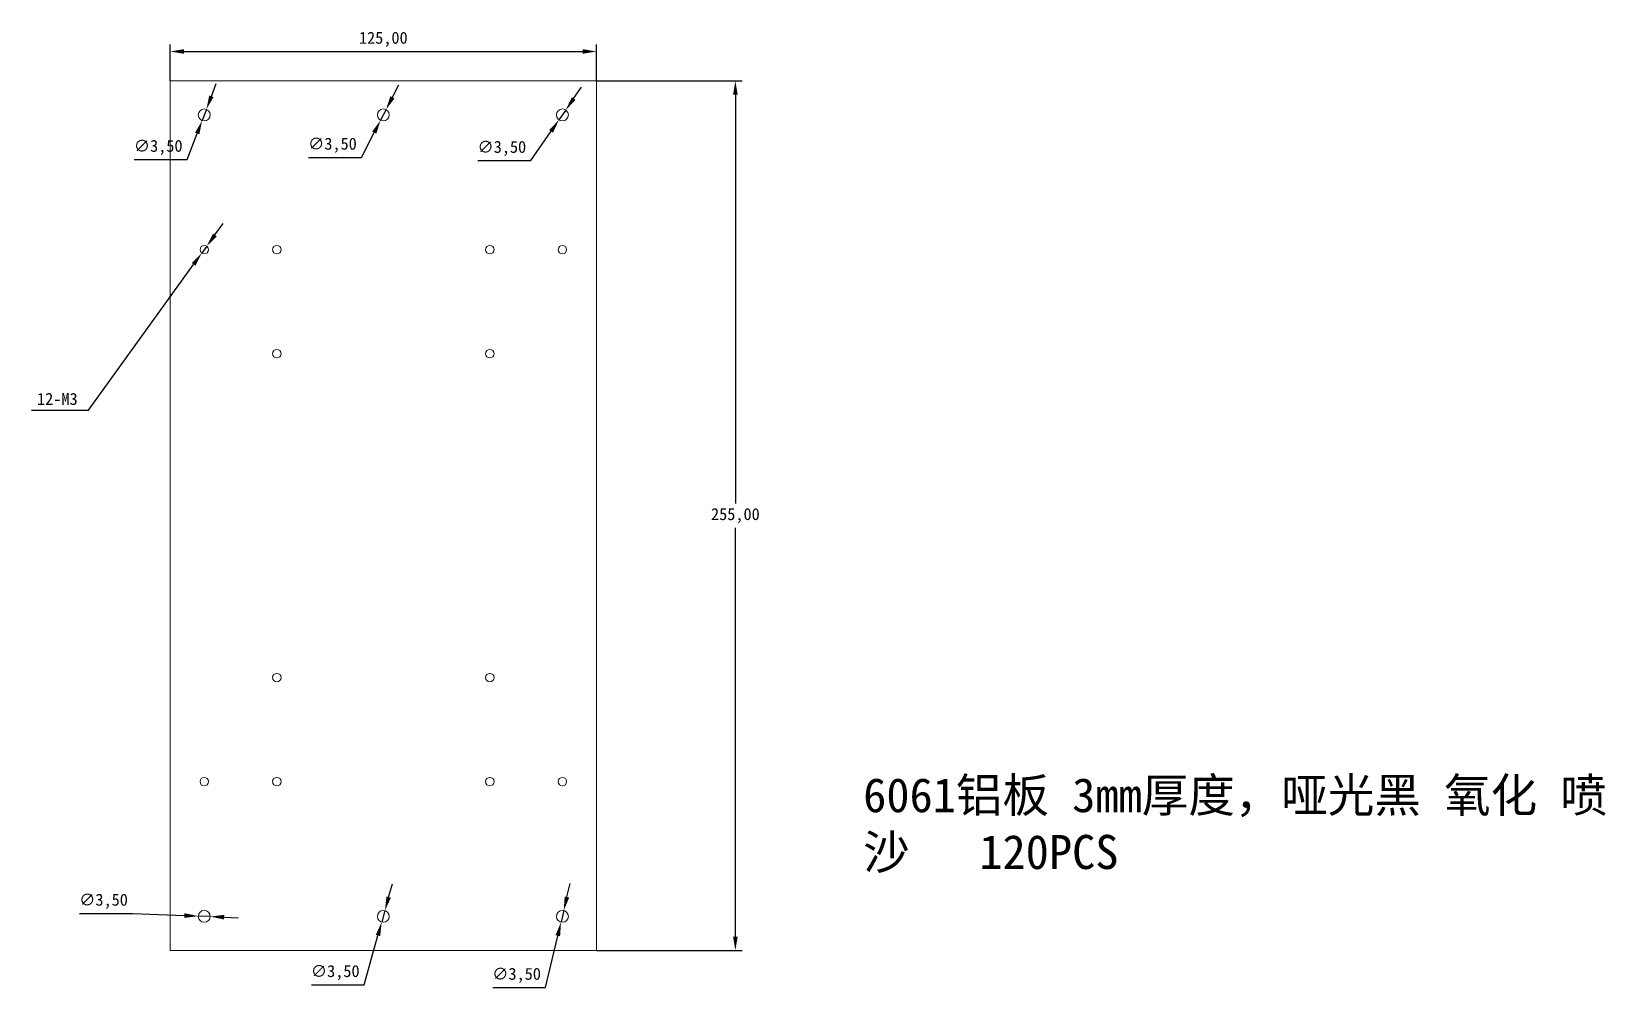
# Model space of a CAD drawing. Header units: millimetres. Extents: x -41 to 421, y -11 to 269.
import ezdxf

# ---------------------------------------------------------------- set-up
doc = ezdxf.new("R2010")
doc.units = ezdxf.units.MM
doc.header["$PDSIZE"] = -1
doc.dimstyles.new('ISO-25', dxfattribs={"dimtxt": 2.5, "dimasz": 2.5, "dimexe": 1.25, "dimexo": 0.625, "dimtad": 1, "dimtxsty": 'Standard', "dimcen": 2.5, "dimadec": 0, "dimazin": 0, "dimtfac": 1, "dimtmove": 0, "dimatfit": 3, "dimfxl": 1, "dimarcsym": 0})

# ---------------------------------------------------------------- blocks, each defined once
blk = doc.blocks.new('*D1')
at = {"color": 0, "lineweight": -2}
for p, q in [((12.08, 250.45), (13.53, 254.26)), ((10.62, 246.64), (9.38, 243.36)), ((5.02, 231.92), (7.92, 239.55)), ((-10.51, 231.92), (5.02, 231.92))]:
    blk.add_line(p, q, dxfattribs=at)
at = {"color": 0}
for points in [[(11.44, 250.69), (12.71, 250.21), (10.62, 246.64)], [(7.29, 239.79), (8.56, 239.31), (9.38, 243.36)]]:
    blk.add_solid(points, dxfattribs=at)
at = {"layer": 'Defpoints', "color": 0}
for p in [(10.62, 246.64), (9.38, 243.36)]:
    blk.add_point(p, dxfattribs=at)
at = {"color": 0, "insert": (-3.51, 235.49), "char_height": 3.5, "attachment_point": 5}
blk.add_mtext('∅3,50', dxfattribs=at)
blk = doc.blocks.new('*D2')
at = {"color": 0, "lineweight": -2}
for p, q in [((65.16, 250.19), (67.03, 253.81)), ((63.3, 246.56), (61.7, 243.44)), ((56.11, 232.55), (59.84, 239.81)), ((40.58, 232.55), (56.11, 232.55))]:
    blk.add_line(p, q, dxfattribs=at)
at = {"color": 0}
for points in [[(64.56, 250.5), (65.77, 249.87), (63.3, 246.56)], [(59.23, 240.13), (60.44, 239.5), (61.7, 243.44)]]:
    blk.add_solid(points, dxfattribs=at)
at = {"layer": 'Defpoints', "color": 0}
for p in [(63.3, 246.56), (61.7, 243.44)]:
    blk.add_point(p, dxfattribs=at)
at = {"color": 0, "insert": (47.58, 236.12), "char_height": 3.5, "attachment_point": 5}
blk.add_mtext('∅3,50', dxfattribs=at)
blk = doc.blocks.new('*D3')
at = {"color": 0, "lineweight": -2}
for p, q in [((118.31, 249.8), (120.63, 253.16)), ((115.99, 246.44), (114.01, 243.56)), ((105.77, 231.63), (111.69, 240.2)), ((90.25, 231.63), (105.77, 231.63))]:
    blk.add_line(p, q, dxfattribs=at)
at = {"color": 0}
for points in [[(117.75, 250.19), (118.87, 249.41), (115.99, 246.44)], [(111.13, 240.59), (112.25, 239.81), (114.01, 243.56)]]:
    blk.add_solid(points, dxfattribs=at)
at = {"layer": 'Defpoints', "color": 0}
for p in [(115.99, 246.44), (114.01, 243.56)]:
    blk.add_point(p, dxfattribs=at)
at = {"color": 0, "insert": (97.25, 235.19), "char_height": 3.5, "attachment_point": 5}
blk.add_mtext('∅3,50', dxfattribs=at)
blk = doc.blocks.new('*D4')
at = {"color": 0, "lineweight": -2}
for p, q in [((-26.54, 10.87), (-11.02, 10.87)), ((-11.02, 10.87), (4.17, 10.24)), ((11.75, 9.93), (8.25, 10.07)), ((15.83, 9.76), (19.9, 9.59))]:
    blk.add_line(p, q, dxfattribs=at)
at = {"color": 0}
for points in [[(4.2, 10.92), (4.15, 9.56), (8.25, 10.07)], [(15.85, 10.44), (15.8, 9.08), (11.75, 9.93)]]:
    blk.add_solid(points, dxfattribs=at)
at = {"layer": 'Defpoints', "color": 0}
for p in [(8.25, 10.07), (11.75, 9.93)]:
    blk.add_point(p, dxfattribs=at)
at = {"color": 0, "insert": (-19.54, 14.43), "char_height": 3.5, "attachment_point": 5}
blk.add_mtext('∅3,50', dxfattribs=at)
blk = doc.blocks.new('*D5')
at = {"color": 0, "lineweight": -2}
for p, q in [((64.06, 15.62), (65.15, 19.55)), ((62.97, 11.69), (62.03, 8.31)), ((56.93, -10.06), (60.94, 4.38)), ((41.4, -10.06), (56.93, -10.06))]:
    blk.add_line(p, q, dxfattribs=at)
at = {"color": 0}
for points in [[(63.41, 15.8), (64.72, 15.44), (62.97, 11.69)], [(60.28, 4.56), (61.59, 4.2), (62.03, 8.31)]]:
    blk.add_solid(points, dxfattribs=at)
at = {"layer": 'Defpoints', "color": 0}
for p in [(62.97, 11.69), (62.03, 8.31)]:
    blk.add_point(p, dxfattribs=at)
at = {"color": 0, "insert": (48.4, -6.5), "char_height": 3.5, "attachment_point": 5}
blk.add_mtext('∅3,50', dxfattribs=at)
blk = doc.blocks.new('*D6')
at = {"color": 0, "lineweight": -2}
for p, q in [((116.33, 15.68), (117.27, 19.65)), ((115.4, 11.7), (114.6, 8.3)), ((110.1, -10.87), (113.67, 4.32)), ((94.57, -10.87), (110.1, -10.87))]:
    blk.add_line(p, q, dxfattribs=at)
at = {"color": 0}
for points in [[(115.67, 15.83), (117, 15.52), (115.4, 11.7)], [(113, 4.48), (114.33, 4.17), (114.6, 8.3)]]:
    blk.add_solid(points, dxfattribs=at)
at = {"layer": 'Defpoints', "color": 0}
for p in [(115.4, 11.7), (114.6, 8.3)]:
    blk.add_point(p, dxfattribs=at)
at = {"color": 0, "insert": (101.57, -7.3), "char_height": 3.5, "attachment_point": 5}
blk.add_mtext('∅3,50', dxfattribs=at)
blk = doc.blocks.new('*D7')
at = {"color": 0, "lineweight": -2}
for p, q in [((13.12, 209.82), (15.51, 213.13)), ((10.73, 206.51), (9.27, 204.49)), ((-23.97, 158.44), (6.88, 201.18)), ((-40.66, 158.44), (-23.97, 158.44))]:
    blk.add_line(p, q, dxfattribs=at)
at = {"color": 0}
for points in [[(12.57, 210.22), (13.67, 209.42), (10.73, 206.51)], [(6.33, 201.58), (7.43, 200.78), (9.27, 204.49)]]:
    blk.add_solid(points, dxfattribs=at)
at = {"layer": 'Defpoints', "color": 0}
for p in [(9.27, 204.49), (10.73, 206.51)]:
    blk.add_point(p, dxfattribs=at)
at = {"color": 0, "insert": (-33.08, 161.71), "char_height": 3.5, "attachment_point": 5}
blk.add_mtext('12-M3', dxfattribs=at)
blk = doc.blocks.new('*D9')
at = {"color": 0, "lineweight": -2}
for p, q in [((0, 255), (0, 265.62)), ((4.08, 263.62), (120.92, 263.62)), ((125, 255), (125, 265.62))]:
    blk.add_line(p, q, dxfattribs=at)
at = {"color": 0}
for points in [[(4.08, 264.3), (4.08, 262.94), (0, 263.62)], [(120.92, 264.3), (120.92, 262.94), (125, 263.62)]]:
    blk.add_solid(points, dxfattribs=at)
at = {"layer": 'Defpoints', "color": 0}
for p in [(125, 263.62), (0, 255), (125, 255)]:
    blk.add_point(p, dxfattribs=at)
at = {"color": 0, "insert": (62.5, 267.18), "char_height": 3.5, "attachment_point": 5}
blk.add_mtext('125,00', dxfattribs=at)
blk = doc.blocks.new('*D10')
at = {"color": 0, "lineweight": -2}
for p, q in [((125, 255), (167.73, 255)), ((165.73, 250.92), (165.73, 131.07)), ((165.73, 4.08), (165.73, 123.93)), ((125, 0), (167.73, 0))]:
    blk.add_line(p, q, dxfattribs=at)
at = {"color": 0}
for points in [[(165.05, 250.92), (166.41, 250.92), (165.73, 255)], [(165.05, 4.08), (166.41, 4.08), (165.73, 0)]]:
    blk.add_solid(points, dxfattribs=at)
at = {"layer": 'Defpoints', "color": 0}
for p in [(125, 255), (125, 0), (165.73, 0)]:
    blk.add_point(p, dxfattribs=at)
at = {"color": 0, "insert": (165.73, 127.5), "char_height": 3.5, "attachment_point": 5}
blk.add_mtext('255,00', dxfattribs=at)

msp = doc.modelspace()

# ---------------------------------------------------------------- linework, layer by layer
at = {"color": 7, "linetype": 'Continuous', "lineweight": 15}
for p, q in [((125, 255), (0, 255)), ((0, 255), (0, 0)), ((125, 0), (125, 255)), ((0, 0), (125, 0))]:
    msp.add_line(p, q, dxfattribs=at)
for centre, radius in [((10, 245), 1.75), ((62.5, 245), 1.75), ((115, 245), 1.75), ((10, 205.5), 1.25), ((31.25, 205.5), 1.25), ((93.75, 205.5), 1.25), ((115, 205.5), 1.25), ((31.25, 175), 1.25), ((93.75, 175), 1.25), ((31.25, 80), 1.25), ((93.75, 80), 1.25), ((10, 49.5), 1.25), ((31.25, 49.5), 1.25), ((93.75, 49.5), 1.25), ((115, 49.5), 1.25), ((10, 10), 1.75), ((62.5, 10), 1.75), ((115, 10), 1.75)]:
    msp.add_circle(centre, radius, dxfattribs=at)

# ---------------------------------------------------------------- texts
at = {"color": 5, "insert": (203.195, 50.552), "char_height": 10, "width": 230.17968, "attachment_point": 1}
msp.add_mtext('{\\fSimSun|b0|i0|c134|p2;6061铝板 3mm厚度，哑光黑 氧化 喷沙   120PCS}', dxfattribs=at)

# ---------------------------------------------------------------- dimensions: what is measured, and where the dimension line sits
at = {"color": 1}
dim = msp.add_linear_dim(base=(125, 263.618), p1=(0, 255), p2=(125, 255), dimstyle='ISO-25', override={"dimtxt": 3.5, "dimasz": 4.08, "dimexe": 2, "dimexo": 0, "dimgap": 1.524, "dimtih": 1, "dimtoh": 1, "dimzin": 0, "dimadec": 2, "dimtzin": 0}, dxfattribs=at)
dim.commit()
dim.dimension.update_dxf_attribs({"geometry": '*D9', "text_midpoint": (62.5, 267.183)})
for p1, p2, picture, middle in [((10.623, 246.635), (9.377, 243.365), '*D1', (-3.505, 231.923)), ((63.3, 246.557), (61.7, 243.443), '*D2', (47.581, 232.553))]:
    dim = msp.add_diameter_dim_2p(p1=p1, p2=p2, dimstyle='ISO-25', override={"dimtxt": 3.5, "dimasz": 4.08, "dimexe": 2, "dimexo": 0, "dimgap": 1.524, "dimtih": 1, "dimtoh": 1, "dimzin": 0, "dimadec": 2, "dimtzin": 0}, dxfattribs=at)
    dim.commit()
    dim.dimension.update_dxf_attribs({"geometry": picture, "text_midpoint": middle})
dim = msp.add_linear_dim(base=(165.734, 0), p1=(125, 255), p2=(125, 0), angle=90, dimstyle='ISO-25', override={"dimtxt": 3.5, "dimasz": 4.08, "dimexe": 2, "dimexo": 0, "dimgap": 1.524, "dimtih": 1, "dimtoh": 1, "dimzin": 0, "dimadec": 2, "dimtzin": 0}, dxfattribs=at)
dim.commit()
dim.dimension.update_dxf_attribs({"geometry": '*D10', "text_midpoint": (165.734, 127.5)})
for p1, p2, picture, middle in [((115.994, 246.441), (114.006, 243.559), '*D3', (97.25, 231.626)), ((62.968, 11.686), (62.032, 8.314), '*D5', (48.401, -10.064)), ((115.4, 11.704), (114.6, 8.296), '*D6', (101.574, -10.868)), ((11.749, 9.928), (8.251, 10.072), '*D4', (-11.018, 10.865))]:
    dim = msp.add_diameter_dim_2p(p1=p1, p2=p2, dimstyle='ISO-25', override={"dimtxt": 3.5, "dimasz": 4.08, "dimexe": 2, "dimexo": 0, "dimgap": 1.524, "dimtih": 1, "dimtoh": 1, "dimzin": 0, "dimadec": 2, "dimtzin": 0}, dxfattribs=at)
    dim.commit()
    dim.dimension.update_dxf_attribs({"geometry": picture, "text_midpoint": middle, "dimtype": 163})
dim = msp.add_diameter_dim_2p(p1=(10.732, 206.513), p2=(9.268, 204.487), text='12-M3', dimstyle='ISO-25', override={"dimtxt": 3.5, "dimasz": 4.08, "dimexe": 2, "dimexo": 0, "dimgap": 1.524, "dimtih": 1, "dimtoh": 1, "dimzin": 0, "dimadec": 2, "dimtzin": 0}, dxfattribs=at)
dim.commit()
dim.dimension.update_dxf_attribs({"geometry": '*D7', "text_midpoint": (-33.081, 158.44), "dimtype": 163})

doc.saveas('drawing.dxf')
